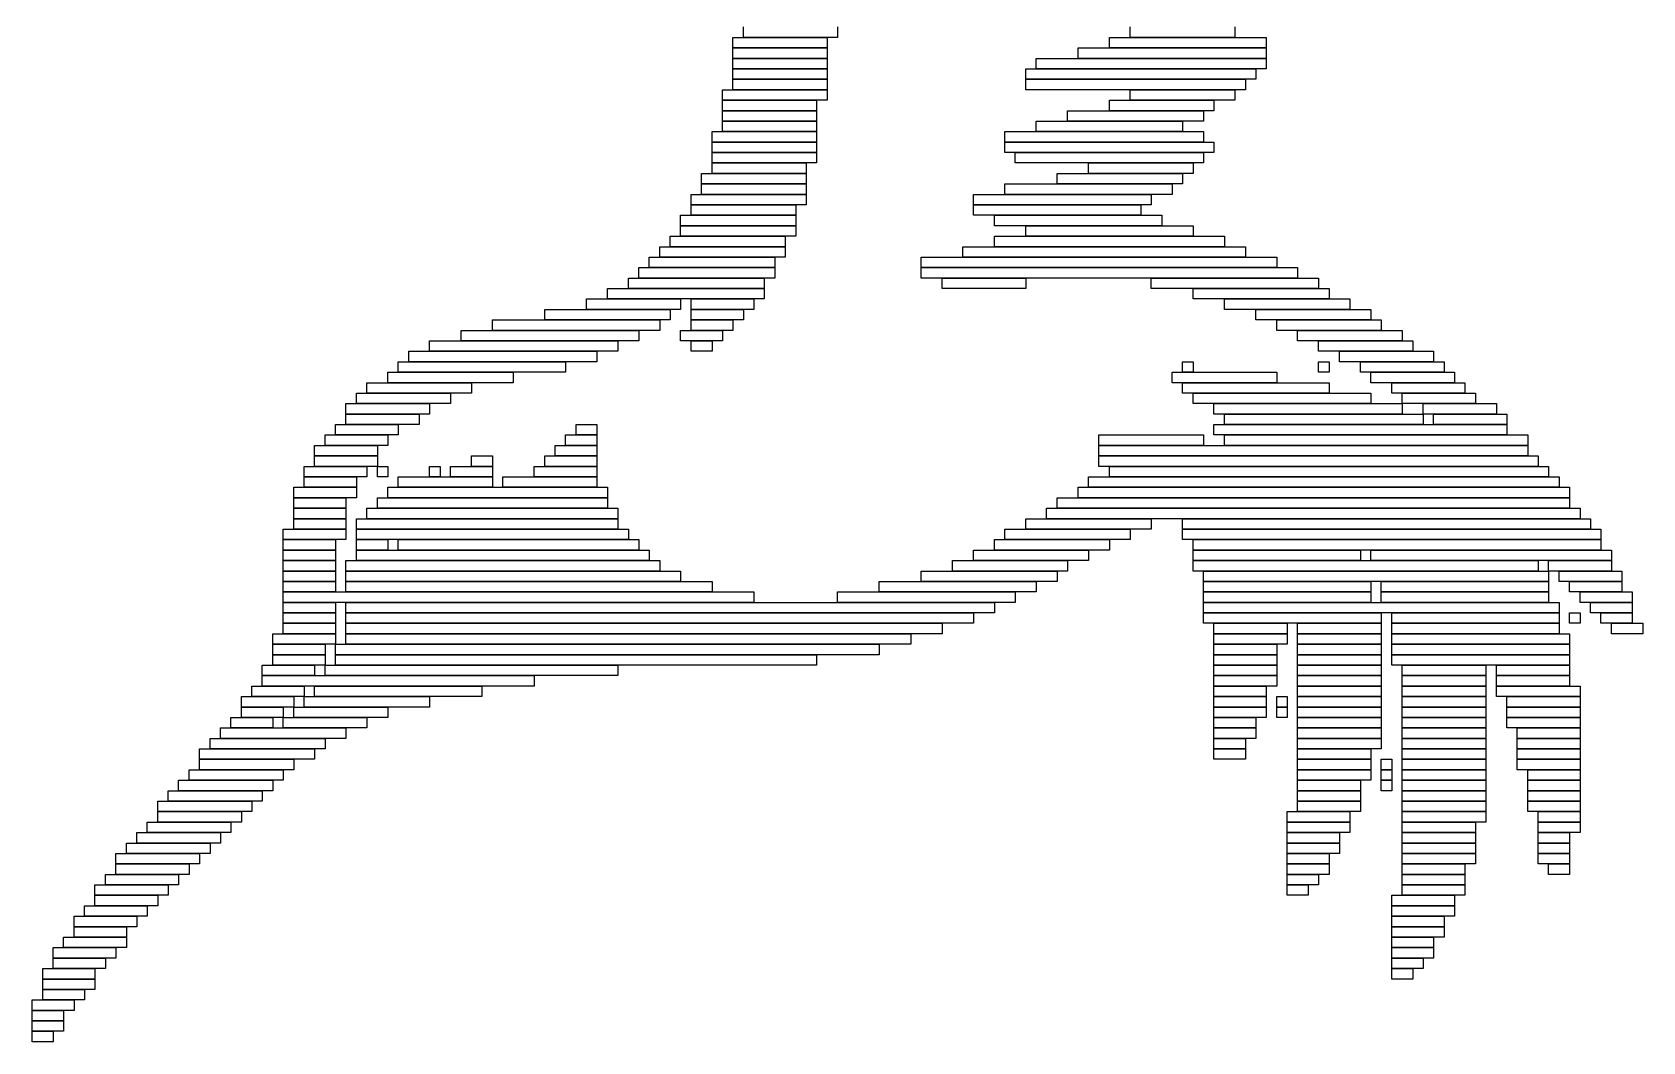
# Model space of a CAD drawing. Extents: x 435 to 589, y 415 to 609.
# Drawn here: x 435 to 589, y 415 to 511.5 of the extents above; entities that cross this region are included whole.
import ezdxf

# ---------------------------------------------------------------- set-up
doc = ezdxf.new("R2010")
doc.units = 0

msp = doc.modelspace()

# ---------------------------------------------------------------- linework, layer by layer
for p, q in [((503, 511), (503, 512)), ((512, 512), (512, 511)), ((540, 511), (540, 512)), ((550, 512), (550, 511)), ((502, 511), (511, 511)), ((502, 510), (502, 511)), ((511, 510), (502, 510)), ((502, 510), (511, 510)), ((502, 509), (502, 510)), ((512, 511), (503, 511)), ((511, 511), (511, 510)), ((511, 510), (511, 509)), ((535, 510), (553, 510)), ((535, 509), (535, 510)), ((538, 511), (553, 511)), ((538, 510), (538, 511)), ((553, 510), (538, 510)), ((550, 511), (540, 511)), ((553, 511), (553, 510)), ((553, 510), (553, 509)), ((511, 509), (502, 509)), ((502, 509), (511, 509)), ((502, 508), (502, 509)), ((511, 509), (511, 508)), ((531, 509), (553, 509)), ((531, 508), (531, 509)), ((553, 509), (535, 509)), ((553, 509), (553, 508)), ((511, 508), (502, 508)), ((502, 508), (511, 508)), ((502, 507), (502, 508)), ((511, 507), (502, 507)), ((502, 507), (511, 507)), ((502, 506), (502, 507)), ((511, 508), (511, 507)), ((511, 507), (511, 506)), ((530, 508), (552, 508)), ((530, 507), (530, 508)), ((552, 507), (530, 507)), ((530, 507), (551, 507)), ((530, 506), (530, 507)), ((553, 508), (531, 508)), ((551, 507), (551, 506)), ((552, 508), (552, 507)), ((501, 506), (511, 506)), ((501, 505), (501, 506)), ((511, 506), (502, 506)), ((511, 506), (511, 505)), ((551, 506), (530, 506)), ((540, 506), (550, 506)), ((540, 505), (540, 506)), ((550, 506), (550, 505)), ((511, 505), (501, 505)), ((501, 505), (510, 505)), ((501, 504), (501, 505)), ((510, 504), (501, 504)), ((501, 504), (510, 504)), ((501, 503), (501, 504)), ((510, 505), (510, 504)), ((510, 504), (510, 503)), ((534, 504), (547, 504)), ((534, 503), (534, 504)), ((538, 505), (548, 505)), ((538, 504), (538, 505)), ((548, 504), (538, 504)), ((550, 505), (540, 505)), ((547, 504), (547, 503)), ((548, 505), (548, 504)), ((510, 503), (501, 503)), ((501, 503), (510, 503)), ((501, 502), (501, 503)), ((510, 503), (510, 502)), ((531, 503), (545, 503)), ((531, 502), (531, 503)), ((547, 503), (534, 503)), ((545, 503), (545, 502)), ((500, 502), (510, 502)), ((500, 501), (500, 502)), ((510, 501), (500, 501)), ((500, 501), (510, 501)), ((500, 500), (500, 501)), ((510, 502), (501, 502)), ((510, 502), (510, 501)), ((510, 501), (510, 500)), ((528, 502), (547, 502)), ((528, 501), (528, 502)), ((547, 501), (528, 501)), ((528, 501), (548, 501)), ((528, 500), (528, 501)), ((545, 502), (531, 502)), ((547, 502), (547, 501)), ((548, 501), (548, 500)), ((510, 500), (500, 500)), ((500, 500), (510, 500)), ((500, 499), (500, 500)), ((510, 499), (500, 499)), ((500, 499), (509, 499)), ((500, 498), (500, 499)), ((509, 499), (509, 498)), ((510, 500), (510, 499)), ((548, 500), (528, 500)), ((529, 500), (547, 500)), ((529, 499), (529, 500)), ((547, 499), (529, 499)), ((536, 499), (546, 499)), ((536, 498), (536, 499)), ((546, 499), (546, 498)), ((547, 500), (547, 499)), ((499, 498), (509, 498)), ((499, 497), (499, 498)), ((509, 498), (500, 498)), ((509, 498), (509, 497)), ((533, 498), (545, 498)), ((533, 497), (533, 498)), ((546, 498), (536, 498)), ((545, 498), (545, 497)), ((498, 496), (509, 496)), ((498, 495), (498, 496)), ((509, 497), (499, 497)), ((499, 497), (509, 497)), ((499, 496), (499, 497)), ((509, 496), (499, 496)), ((509, 497), (509, 496)), ((509, 496), (509, 495)), ((525, 496), (542, 496)), ((525, 495), (525, 496)), ((528, 497), (544, 497)), ((528, 496), (528, 497)), ((544, 496), (528, 496)), ((545, 497), (533, 497)), ((542, 496), (542, 495)), ((544, 497), (544, 496)), ((509, 495), (498, 495)), ((498, 495), (508, 495)), ((498, 494), (498, 495)), ((508, 495), (508, 494)), ((542, 495), (525, 495)), ((525, 495), (541, 495)), ((525, 494), (525, 495)), ((541, 495), (541, 494)), ((497, 494), (508, 494)), ((497, 493), (497, 494)), ((508, 493), (497, 493)), ((497, 493), (508, 493)), ((497, 492), (497, 493)), ((508, 494), (498, 494)), ((508, 494), (508, 493)), ((508, 493), (508, 492)), ((541, 494), (525, 494)), ((527, 494), (543, 494)), ((527, 493), (527, 494)), ((543, 493), (527, 493)), ((530, 493), (546, 493)), ((530, 492), (530, 493)), ((543, 494), (543, 493)), ((546, 493), (546, 492)), ((496, 492), (507, 492)), ((496, 491), (496, 492)), ((508, 492), (497, 492)), ((507, 492), (507, 491)), ((527, 492), (549, 492)), ((527, 491), (527, 492)), ((546, 492), (530, 492)), ((549, 492), (549, 491)), ((494, 490), (506, 490)), ((494, 489), (494, 490)), ((495, 491), (507, 491)), ((495, 490), (495, 491)), ((507, 490), (495, 490)), ((507, 491), (496, 491)), ((506, 490), (506, 489)), ((507, 491), (507, 490)), ((520, 490), (554, 490)), ((520, 489), (520, 490)), ((524, 491), (551, 491)), ((524, 490), (524, 491)), ((551, 490), (524, 490)), ((549, 491), (527, 491)), ((551, 491), (551, 490)), ((554, 490), (554, 489)), ((493, 489), (506, 489)), ((493, 488), (493, 489)), ((506, 489), (494, 489)), ((506, 489), (506, 488)), ((554, 489), (520, 489)), ((520, 489), (556, 489)), ((520, 488), (520, 489)), ((556, 489), (556, 488)), ((490, 487), (505, 487)), ((490, 486), (490, 487)), ((492, 488), (505, 488)), ((492, 487), (492, 488)), ((505, 487), (492, 487)), ((506, 488), (493, 488)), ((505, 488), (505, 487)), ((505, 487), (505, 486)), ((556, 488), (520, 488)), ((522, 488), (530, 488)), ((522, 487), (522, 488)), ((530, 487), (522, 487)), ((530, 488), (530, 487)), ((542, 488), (558, 488)), ((542, 487), (542, 488)), ((558, 487), (542, 487)), ((546, 487), (559, 487)), ((546, 486), (546, 487)), ((558, 488), (558, 487)), ((559, 487), (559, 486)), ((488, 486), (497, 486)), ((488, 485), (488, 486)), ((505, 486), (490, 486)), ((497, 486), (497, 485)), ((498, 486), (504, 486)), ((498, 485), (498, 486)), ((504, 486), (504, 485)), ((559, 486), (546, 486)), ((549, 486), (561, 486)), ((549, 485), (549, 486)), ((561, 486), (561, 485)), ((479, 484), (495, 484)), ((479, 483), (479, 484)), ((484, 485), (496, 485)), ((484, 484), (484, 485)), ((496, 484), (484, 484)), ((497, 485), (488, 485)), ((495, 484), (495, 483)), ((496, 485), (496, 484)), ((504, 485), (498, 485)), ((498, 485), (503, 485)), ((498, 484), (498, 485)), ((503, 484), (498, 484)), ((498, 484), (502, 484)), ((498, 483), (498, 484)), ((502, 484), (502, 483)), ((503, 485), (503, 484)), ((561, 485), (549, 485)), ((552, 485), (563, 485)), ((552, 484), (552, 485)), ((563, 484), (552, 484)), ((554, 484), (564, 484)), ((554, 483), (554, 484)), ((563, 485), (563, 484)), ((564, 484), (564, 483)), ((476, 483), (493, 483)), ((476, 482), (476, 483)), ((495, 483), (479, 483)), ((493, 483), (493, 482)), ((497, 483), (501, 483)), ((497, 482), (497, 483)), ((502, 483), (498, 483)), ((501, 483), (501, 482)), ((564, 483), (554, 483)), ((556, 483), (566, 483)), ((556, 482), (556, 483)), ((566, 483), (566, 482)), ((471, 481), (489, 481)), ((471, 480), (471, 481)), ((473, 482), (491, 482)), ((473, 481), (473, 482)), ((491, 481), (473, 481)), ((493, 482), (476, 482)), ((489, 481), (489, 480)), ((491, 482), (491, 481)), ((501, 482), (497, 482)), ((498, 482), (500, 482)), ((498, 481), (498, 482)), ((500, 481), (498, 481)), ((500, 482), (500, 481)), ((566, 482), (556, 482)), ((558, 482), (567, 482)), ((558, 481), (558, 482)), ((567, 481), (558, 481)), ((560, 481), (569, 481)), ((560, 480), (560, 481)), ((567, 482), (567, 481)), ((569, 481), (569, 480)), ((469, 479), (481, 479)), ((469, 478), (469, 479)), ((470, 480), (486, 480)), ((470, 479), (470, 480)), ((486, 479), (470, 479)), ((489, 480), (471, 480)), ((481, 479), (481, 478)), ((486, 480), (486, 479)), ((544, 479), (554, 479)), ((544, 478), (544, 479)), ((545, 480), (546, 480)), ((545, 479), (545, 480)), ((546, 479), (545, 479)), ((546, 480), (546, 479)), ((554, 479), (554, 478)), ((558, 480), (559, 480)), ((558, 479), (558, 480)), ((559, 479), (558, 479)), ((559, 480), (559, 479)), ((569, 480), (560, 480)), ((562, 480), (570, 480)), ((562, 479), (562, 480)), ((570, 479), (562, 479)), ((563, 479), (571, 479)), ((563, 478), (563, 479)), ((570, 480), (570, 479)), ((571, 479), (571, 478)), ((467, 478), (477, 478)), ((467, 477), (467, 478)), ((481, 478), (469, 478)), ((477, 478), (477, 477)), ((554, 478), (544, 478)), ((545, 478), (559, 478)), ((545, 477), (545, 478)), ((559, 478), (559, 477)), ((571, 478), (563, 478)), ((565, 478), (572, 478)), ((565, 477), (565, 478)), ((572, 478), (572, 477)), ((465, 476), (473, 476)), ((465, 475), (465, 476)), ((466, 477), (475, 477)), ((466, 476), (466, 477)), ((475, 476), (466, 476)), ((477, 477), (467, 477)), ((473, 476), (473, 475)), ((475, 477), (475, 476)), ((559, 477), (545, 477)), ((546, 477), (563, 477)), ((546, 476), (546, 477)), ((563, 476), (546, 476)), ((548, 476), (566, 476)), ((548, 475), (548, 476)), ((563, 477), (563, 476)), ((572, 477), (565, 477)), ((566, 477), (573, 477)), ((566, 476), (566, 477)), ((573, 476), (566, 476)), ((566, 476), (566, 475)), ((568, 476), (575, 476)), ((568, 475), (568, 476)), ((573, 477), (573, 476)), ((575, 476), (575, 475)), ((473, 475), (465, 475)), ((465, 475), (472, 475)), ((465, 474), (465, 475)), ((472, 475), (472, 474)), ((566, 475), (548, 475)), ((549, 475), (568, 475)), ((549, 474), (549, 475)), ((575, 475), (568, 475)), ((568, 475), (568, 474)), ((569, 475), (576, 475)), ((569, 474), (569, 475)), ((576, 475), (576, 474)), ((463, 473), (469, 473)), ((463, 472), (463, 473)), ((464, 474), (470, 474)), ((464, 473), (464, 474)), ((470, 473), (464, 473)), ((472, 474), (465, 474)), ((469, 473), (469, 472)), ((470, 474), (470, 473)), ((486, 473), (489, 473)), ((486, 472), (486, 473)), ((487, 474), (489, 474)), ((487, 473), (487, 474)), ((489, 473), (487, 473)), ((489, 474), (489, 473)), ((489, 473), (489, 472)), ((537, 473), (547, 473)), ((537, 472), (537, 473)), ((547, 473), (547, 472)), ((548, 474), (576, 474)), ((548, 473), (548, 474)), ((576, 473), (548, 473)), ((568, 474), (549, 474)), ((549, 473), (578, 473)), ((549, 472), (549, 473)), ((576, 474), (569, 474)), ((576, 474), (576, 473)), ((578, 473), (578, 472)), ((462, 472), (468, 472)), ((462, 471), (462, 472)), ((469, 472), (463, 472)), ((468, 472), (468, 471)), ((485, 472), (489, 472)), ((485, 471), (485, 472)), ((489, 472), (486, 472)), ((489, 472), (489, 471)), ((547, 472), (537, 472)), ((537, 472), (578, 472)), ((537, 471), (537, 472)), ((578, 472), (549, 472)), ((578, 472), (578, 471)), ((461, 470), (467, 470)), ((461, 469), (461, 470)), ((468, 471), (462, 471)), ((462, 471), (468, 471)), ((462, 470), (462, 471)), ((468, 470), (462, 470)), ((467, 470), (467, 469)), ((468, 471), (468, 470)), ((468, 470), (469, 470)), ((468, 469), (468, 470)), ((469, 470), (469, 469)), ((473, 470), (474, 470)), ((473, 469), (473, 470)), ((474, 470), (474, 469)), ((475, 470), (479, 470)), ((475, 469), (475, 470)), ((477, 471), (479, 471)), ((477, 470), (477, 471)), ((479, 470), (477, 470)), ((479, 471), (479, 470)), ((479, 470), (479, 469)), ((483, 470), (489, 470)), ((483, 469), (483, 470)), ((484, 471), (489, 471)), ((484, 470), (484, 471)), ((489, 470), (484, 470)), ((489, 471), (485, 471)), ((489, 471), (489, 470)), ((489, 470), (489, 469)), ((578, 471), (537, 471)), ((537, 471), (579, 471)), ((537, 470), (537, 471)), ((579, 470), (537, 470)), ((538, 470), (580, 470)), ((538, 469), (538, 470)), ((579, 471), (579, 470)), ((580, 470), (580, 469)), ((467, 469), (461, 469)), ((461, 469), (466, 469)), ((461, 468), (461, 469)), ((466, 469), (466, 468)), ((469, 469), (468, 469)), ((470, 469), (479, 469)), ((470, 468), (470, 469)), ((474, 469), (473, 469)), ((479, 469), (475, 469)), ((479, 469), (479, 468)), ((480, 469), (489, 469)), ((480, 468), (480, 469)), ((489, 469), (483, 469)), ((489, 469), (489, 468)), ((536, 469), (581, 469)), ((536, 468), (536, 469)), ((580, 469), (538, 469)), ((581, 469), (581, 468)), ((460, 468), (466, 468)), ((460, 467), (460, 468)), ((466, 467), (460, 467)), ((460, 467), (465, 467)), ((460, 466), (460, 467)), ((466, 468), (461, 468)), ((465, 467), (465, 466)), ((466, 468), (466, 467)), ((468, 467), (490, 467)), ((468, 466), (468, 467)), ((469, 468), (490, 468)), ((469, 467), (469, 468)), ((490, 467), (469, 467)), ((479, 468), (470, 468)), ((489, 468), (480, 468)), ((490, 468), (490, 467)), ((490, 467), (490, 466)), ((533, 467), (582, 467)), ((533, 466), (533, 467)), ((535, 468), (582, 468)), ((535, 467), (535, 468)), ((582, 467), (535, 467)), ((581, 468), (536, 468)), ((582, 468), (582, 467)), ((582, 467), (582, 466)), ((465, 466), (460, 466)), ((460, 466), (465, 466)), ((460, 465), (460, 466)), ((465, 466), (465, 465)), ((467, 466), (491, 466)), ((467, 465), (467, 466)), ((490, 466), (468, 466)), ((491, 466), (491, 465)), ((532, 466), (583, 466)), ((532, 465), (532, 466)), ((582, 466), (533, 466)), ((583, 466), (583, 465)), ((459, 464), (465, 464)), ((459, 463), (459, 464)), ((465, 465), (460, 465)), ((460, 465), (465, 465)), ((460, 464), (460, 465)), ((465, 464), (460, 464)), ((465, 465), (465, 464)), ((465, 464), (465, 463)), ((466, 465), (491, 465)), ((466, 464), (466, 465)), ((491, 464), (466, 464)), ((466, 464), (492, 464)), ((466, 463), (466, 464)), ((491, 465), (467, 465)), ((491, 465), (491, 464)), ((492, 464), (492, 463)), ((528, 464), (540, 464)), ((528, 463), (528, 464)), ((530, 465), (542, 465)), ((530, 464), (530, 465)), ((542, 464), (530, 464)), ((583, 465), (532, 465)), ((540, 464), (540, 463)), ((542, 465), (542, 464)), ((545, 465), (584, 465)), ((545, 464), (545, 465)), ((584, 464), (545, 464)), ((545, 464), (585, 464)), ((545, 463), (545, 464)), ((584, 465), (584, 464)), ((585, 464), (585, 463)), ((465, 463), (459, 463)), ((459, 463), (464, 463)), ((459, 462), (459, 463)), ((464, 462), (459, 462)), ((459, 462), (464, 462)), ((459, 461), (459, 462)), ((464, 463), (464, 462)), ((464, 462), (464, 461)), ((492, 463), (466, 463)), ((466, 463), (469, 463)), ((466, 462), (466, 463)), ((469, 462), (466, 462)), ((466, 462), (494, 462)), ((466, 461), (466, 462)), ((469, 463), (469, 462)), ((470, 463), (493, 463)), ((470, 462), (470, 463)), ((493, 462), (470, 462)), ((493, 463), (493, 462)), ((494, 462), (494, 461)), ((525, 462), (536, 462)), ((525, 461), (525, 462)), ((527, 463), (538, 463)), ((527, 462), (527, 463)), ((538, 462), (527, 462)), ((540, 463), (528, 463)), ((536, 462), (536, 461)), ((538, 463), (538, 462)), ((585, 463), (545, 463)), ((546, 463), (585, 463)), ((546, 462), (546, 463)), ((585, 462), (546, 462)), ((546, 462), (562, 462)), ((546, 461), (546, 462)), ((562, 462), (562, 461)), ((563, 462), (586, 462)), ((563, 461), (563, 462)), ((585, 463), (585, 462)), ((586, 462), (586, 461)), ((464, 461), (459, 461)), ((459, 461), (464, 461)), ((459, 460), (459, 461)), ((464, 461), (464, 460)), ((465, 461), (495, 461)), ((465, 460), (465, 461)), ((494, 461), (466, 461)), ((495, 461), (495, 460)), ((523, 461), (534, 461)), ((523, 460), (523, 461)), ((536, 461), (525, 461)), ((534, 461), (534, 460)), ((562, 461), (546, 461)), ((546, 461), (579, 461)), ((546, 460), (546, 461)), ((586, 461), (563, 461)), ((579, 461), (579, 460)), ((580, 461), (586, 461)), ((580, 460), (580, 461)), ((586, 461), (586, 460)), ((464, 460), (459, 460)), ((459, 460), (464, 460)), ((459, 459), (459, 460)), ((464, 459), (459, 459)), ((459, 459), (464, 459)), ((459, 458), (459, 459)), ((464, 460), (464, 459)), ((464, 459), (464, 458)), ((495, 460), (465, 460)), ((465, 460), (497, 460)), ((465, 459), (465, 460)), ((497, 459), (465, 459)), ((465, 459), (500, 459)), ((465, 458), (465, 459)), ((497, 460), (497, 459)), ((500, 459), (500, 458)), ((516, 459), (531, 459)), ((516, 458), (516, 459)), ((520, 460), (533, 460)), ((520, 459), (520, 460)), ((533, 459), (520, 459)), ((534, 460), (523, 460)), ((531, 459), (531, 458)), ((533, 460), (533, 459)), ((579, 460), (546, 460)), ((547, 460), (580, 460)), ((547, 459), (547, 460)), ((580, 459), (547, 459)), ((547, 459), (563, 459)), ((547, 458), (547, 459)), ((563, 459), (563, 458)), ((564, 459), (580, 459)), ((564, 458), (564, 459)), ((586, 460), (580, 460)), ((580, 460), (580, 459)), ((580, 459), (580, 458)), ((581, 460), (587, 460)), ((581, 459), (581, 460)), ((587, 459), (581, 459)), ((582, 459), (587, 459)), ((582, 458), (582, 459)), ((587, 460), (587, 459)), ((587, 459), (587, 458)), ((464, 458), (459, 458)), ((459, 458), (504, 458)), ((459, 457), (459, 458)), ((500, 458), (465, 458)), ((504, 458), (504, 457)), ((512, 458), (529, 458)), ((512, 457), (512, 458)), ((531, 458), (516, 458)), ((529, 458), (529, 457)), ((563, 458), (547, 458)), ((547, 458), (563, 458)), ((547, 457), (547, 458)), ((563, 458), (563, 457)), ((580, 458), (564, 458)), ((564, 458), (580, 458)), ((564, 457), (564, 458)), ((580, 458), (580, 457)), ((587, 458), (582, 458)), ((583, 458), (588, 458)), ((583, 457), (583, 458)), ((588, 458), (588, 457)), ((504, 457), (459, 457)), ((459, 457), (464, 457)), ((459, 456), (459, 457)), ((464, 456), (459, 456)), ((459, 456), (464, 456)), ((459, 455), (459, 456)), ((464, 457), (464, 456)), ((464, 456), (464, 455)), ((465, 457), (527, 457)), ((465, 456), (465, 457)), ((527, 456), (465, 456)), ((465, 456), (525, 456)), ((465, 455), (465, 456)), ((529, 457), (512, 457)), ((525, 456), (525, 455)), ((527, 457), (527, 456)), ((563, 457), (547, 457)), ((547, 457), (581, 457)), ((547, 456), (547, 457)), ((581, 456), (547, 456)), ((547, 456), (564, 456)), ((547, 455), (547, 456)), ((580, 457), (564, 457)), ((564, 456), (564, 455)), ((565, 456), (581, 456)), ((565, 455), (565, 456)), ((581, 457), (581, 456)), ((581, 456), (581, 455)), ((582, 456), (583, 456)), ((582, 455), (582, 456)), ((588, 457), (583, 457)), ((583, 456), (583, 455)), ((584, 457), (588, 457)), ((584, 456), (584, 457)), ((588, 456), (584, 456)), ((585, 456), (588, 456)), ((585, 455), (585, 456)), ((588, 457), (588, 456)), ((588, 456), (588, 455)), ((464, 455), (459, 455)), ((459, 455), (464, 455)), ((459, 454), (459, 455)), ((464, 455), (464, 454)), ((525, 455), (465, 455)), ((465, 455), (522, 455)), ((465, 454), (465, 455)), ((522, 455), (522, 454)), ((564, 455), (547, 455)), ((548, 455), (555, 455)), ((548, 454), (548, 455)), ((555, 455), (555, 454)), ((556, 455), (564, 455)), ((556, 454), (556, 455)), ((564, 455), (564, 454)), ((581, 455), (565, 455)), ((565, 455), (581, 455)), ((565, 454), (565, 455)), ((581, 455), (581, 454)), ((583, 455), (582, 455)), ((588, 455), (585, 455)), ((586, 455), (589, 455)), ((586, 454), (586, 455)), ((589, 455), (589, 454)), ((458, 454), (464, 454)), ((458, 453), (458, 454)), ((464, 453), (458, 453)), ((458, 453), (463, 453)), ((458, 452), (458, 453)), ((464, 454), (459, 454)), ((463, 453), (463, 452)), ((464, 454), (464, 453)), ((464, 453), (516, 453)), ((464, 452), (464, 453)), ((522, 454), (465, 454)), ((465, 454), (519, 454)), ((465, 453), (465, 454)), ((519, 453), (465, 453)), ((516, 453), (516, 452)), ((519, 454), (519, 453)), ((555, 454), (548, 454)), ((548, 454), (555, 454)), ((548, 453), (548, 454)), ((555, 453), (548, 453)), ((548, 453), (554, 453)), ((548, 452), (548, 453)), ((554, 453), (554, 452)), ((555, 454), (555, 453)), ((564, 454), (556, 454)), ((556, 454), (564, 454)), ((556, 453), (556, 454)), ((564, 453), (556, 453)), ((556, 453), (564, 453)), ((556, 452), (556, 453)), ((564, 454), (564, 453)), ((564, 453), (564, 452)), ((581, 454), (565, 454)), ((565, 454), (582, 454)), ((565, 453), (565, 454)), ((582, 453), (565, 453)), ((565, 453), (582, 453)), ((565, 452), (565, 453)), ((582, 454), (582, 453)), ((582, 453), (582, 452)), ((589, 454), (586, 454)), ((463, 452), (458, 452)), ((458, 452), (463, 452)), ((458, 451), (458, 452)), ((463, 452), (463, 451)), ((516, 452), (464, 452)), ((464, 452), (510, 452)), ((464, 451), (464, 452)), ((510, 452), (510, 451)), ((554, 452), (548, 452)), ((548, 452), (554, 452)), ((548, 451), (548, 452)), ((554, 452), (554, 451)), ((564, 452), (556, 452)), ((556, 452), (564, 452)), ((556, 451), (556, 452)), ((564, 452), (564, 451)), ((582, 452), (565, 452)), ((565, 452), (582, 452)), ((565, 451), (565, 452)), ((582, 452), (582, 451)), ((457, 451), (462, 451)), ((457, 450), (457, 451)), ((462, 450), (457, 450)), ((457, 450), (483, 450)), ((457, 449), (457, 450)), ((463, 451), (458, 451)), ((462, 451), (462, 450)), ((463, 451), (491, 451)), ((463, 450), (463, 451)), ((491, 450), (463, 450)), ((510, 451), (464, 451)), ((483, 450), (483, 449)), ((491, 451), (491, 450)), ((554, 451), (548, 451)), ((548, 451), (554, 451)), ((548, 450), (548, 451)), ((554, 450), (548, 450)), ((548, 450), (554, 450)), ((548, 449), (548, 450)), ((554, 451), (554, 450)), ((554, 450), (554, 449)), ((564, 451), (556, 451)), ((556, 451), (564, 451)), ((556, 450), (556, 451)), ((564, 450), (556, 450)), ((556, 450), (564, 450)), ((556, 449), (556, 450)), ((564, 451), (564, 450)), ((564, 450), (564, 449)), ((582, 451), (565, 451)), ((566, 451), (574, 451)), ((566, 450), (566, 451)), ((574, 450), (566, 450)), ((566, 450), (574, 450)), ((566, 449), (566, 450)), ((574, 451), (574, 450)), ((574, 450), (574, 449)), ((575, 451), (582, 451)), ((575, 450), (575, 451)), ((582, 450), (575, 450)), ((575, 450), (582, 450)), ((575, 449), (575, 450)), ((582, 451), (582, 450)), ((582, 450), (582, 449)), ((456, 449), (461, 449)), ((456, 448), (456, 449)), ((483, 449), (457, 449)), ((461, 449), (461, 448)), ((462, 449), (478, 449)), ((462, 448), (462, 449)), ((478, 449), (478, 448)), ((554, 449), (548, 449)), ((548, 449), (553, 449)), ((548, 448), (548, 449)), ((553, 449), (553, 448)), ((564, 449), (556, 449)), ((556, 449), (564, 449)), ((556, 448), (556, 449)), ((564, 449), (564, 448)), ((574, 449), (566, 449)), ((566, 449), (574, 449)), ((566, 448), (566, 449)), ((574, 449), (574, 448)), ((582, 449), (575, 449)), ((575, 449), (583, 449)), ((575, 448), (575, 449)), ((583, 449), (583, 448)), ((455, 448), (460, 448)), ((455, 447), (455, 448)), ((460, 447), (455, 447)), ((455, 447), (459, 447)), ((455, 446), (455, 447)), ((461, 448), (456, 448)), ((459, 447), (459, 446)), ((460, 448), (460, 447)), ((460, 447), (469, 447)), ((460, 446), (460, 447)), ((461, 448), (473, 448)), ((461, 447), (461, 448)), ((473, 447), (461, 447)), ((478, 448), (462, 448)), ((469, 447), (469, 446)), ((473, 448), (473, 447)), ((553, 448), (548, 448)), ((548, 448), (553, 448)), ((548, 447), (548, 448)), ((553, 447), (548, 447)), ((548, 447), (553, 447)), ((548, 446), (548, 447)), ((553, 448), (553, 447)), ((553, 447), (553, 446)), ((554, 448), (555, 448)), ((554, 447), (554, 448)), ((555, 447), (554, 447)), ((554, 447), (555, 447)), ((554, 446), (554, 447)), ((555, 448), (555, 447)), ((555, 447), (555, 446)), ((564, 448), (556, 448)), ((556, 448), (564, 448)), ((556, 447), (556, 448)), ((564, 447), (556, 447)), ((556, 447), (564, 447)), ((556, 446), (556, 447)), ((564, 448), (564, 447)), ((564, 447), (564, 446)), ((574, 448), (566, 448)), ((566, 448), (574, 448)), ((566, 447), (566, 448)), ((574, 447), (566, 447)), ((566, 447), (574, 447)), ((566, 446), (566, 447)), ((574, 448), (574, 447)), ((574, 447), (574, 446)), ((583, 448), (575, 448)), ((576, 448), (583, 448)), ((576, 447), (576, 448)), ((583, 447), (576, 447)), ((576, 447), (583, 447)), ((576, 446), (576, 447)), ((583, 448), (583, 447)), ((583, 447), (583, 446)), ((454, 446), (458, 446)), ((454, 445), (454, 446)), ((459, 446), (455, 446)), ((458, 446), (458, 445)), ((459, 446), (467, 446)), ((459, 445), (459, 446)), ((469, 446), (460, 446)), ((467, 446), (467, 445)), ((553, 446), (548, 446)), ((548, 446), (552, 446)), ((548, 445), (548, 446)), ((552, 446), (552, 445)), ((555, 446), (554, 446)), ((564, 446), (556, 446)), ((556, 446), (564, 446)), ((556, 445), (556, 446)), ((564, 446), (564, 445)), ((574, 446), (566, 446)), ((566, 446), (574, 446)), ((566, 445), (566, 446)), ((574, 446), (574, 445)), ((583, 446), (576, 446)), ((576, 446), (583, 446)), ((576, 445), (576, 446)), ((583, 446), (583, 445)), ((452, 444), (463, 444)), ((452, 443), (452, 444)), ((453, 445), (465, 445)), ((453, 444), (453, 445)), ((465, 444), (453, 444)), ((458, 445), (454, 445)), ((467, 445), (459, 445)), ((463, 444), (463, 443)), ((465, 445), (465, 444)), ((552, 445), (548, 445)), ((548, 445), (552, 445)), ((548, 444), (548, 445)), ((552, 444), (548, 444)), ((548, 444), (551, 444)), ((548, 443), (548, 444)), ((551, 444), (551, 443)), ((552, 445), (552, 444)), ((564, 445), (556, 445)), ((556, 445), (564, 445)), ((556, 444), (556, 445)), ((564, 444), (556, 444)), ((556, 444), (564, 444)), ((556, 443), (556, 444)), ((564, 445), (564, 444)), ((564, 444), (564, 443)), ((574, 445), (566, 445)), ((566, 445), (574, 445)), ((566, 444), (566, 445)), ((574, 444), (566, 444)), ((566, 444), (574, 444)), ((566, 443), (566, 444)), ((574, 445), (574, 444)), ((574, 444), (574, 443)), ((583, 445), (576, 445)), ((577, 445), (583, 445)), ((577, 444), (577, 445)), ((583, 444), (577, 444)), ((577, 444), (583, 444)), ((577, 443), (577, 444)), ((583, 445), (583, 444)), ((583, 444), (583, 443)), ((451, 443), (462, 443)), ((451, 442), (451, 443)), ((462, 442), (451, 442)), ((451, 442), (460, 442)), ((451, 441), (451, 442)), ((463, 443), (452, 443)), ((460, 442), (460, 441)), ((462, 443), (462, 442)), ((551, 443), (548, 443)), ((548, 443), (551, 443)), ((548, 442), (548, 443)), ((551, 442), (548, 442)), ((551, 443), (551, 442)), ((564, 443), (556, 443)), ((556, 443), (563, 443)), ((556, 442), (556, 443)), ((563, 442), (556, 442)), ((556, 442), (563, 442)), ((556, 441), (556, 442)), ((563, 443), (563, 442)), ((563, 442), (563, 441)), ((564, 442), (565, 442)), ((564, 441), (564, 442)), ((565, 442), (565, 441)), ((574, 443), (566, 443)), ((566, 443), (574, 443)), ((566, 442), (566, 443)), ((574, 442), (566, 442)), ((566, 442), (574, 442)), ((566, 441), (566, 442)), ((574, 443), (574, 442)), ((574, 442), (574, 441)), ((583, 443), (577, 443)), ((577, 443), (583, 443)), ((577, 442), (577, 443)), ((583, 442), (577, 442)), ((577, 442), (583, 442)), ((577, 441), (577, 442)), ((583, 443), (583, 442)), ((583, 442), (583, 441)), ((450, 441), (459, 441)), ((450, 440), (450, 441)), ((460, 441), (451, 441)), ((459, 441), (459, 440)), ((563, 441), (556, 441)), ((556, 441), (563, 441)), ((556, 440), (556, 441)), ((563, 441), (563, 440)), ((565, 441), (564, 441)), ((564, 441), (565, 441)), ((564, 440), (564, 441)), ((565, 441), (565, 440)), ((574, 441), (566, 441)), ((566, 441), (574, 441)), ((566, 440), (566, 441)), ((574, 441), (574, 440)), ((583, 441), (577, 441)), ((578, 441), (583, 441)), ((578, 440), (578, 441)), ((583, 441), (583, 440)), ((448, 439), (457, 439)), ((448, 438), (448, 439)), ((449, 440), (458, 440)), ((449, 439), (449, 440)), ((458, 439), (449, 439)), ((459, 440), (450, 440)), ((457, 439), (457, 438)), ((458, 440), (458, 439)), ((563, 440), (556, 440)), ((556, 440), (562, 440)), ((556, 439), (556, 440)), ((562, 439), (556, 439)), ((556, 439), (562, 439)), ((556, 438), (556, 439)), ((562, 440), (562, 439)), ((562, 439), (562, 438)), ((565, 440), (564, 440)), ((564, 440), (565, 440)), ((564, 439), (564, 440)), ((565, 439), (564, 439)), ((565, 440), (565, 439)), ((574, 440), (566, 440)), ((566, 440), (574, 440)), ((566, 439), (566, 440)), ((574, 439), (566, 439)), ((566, 439), (574, 439)), ((566, 438), (566, 439)), ((574, 440), (574, 439)), ((574, 439), (574, 438)), ((583, 440), (578, 440)), ((578, 440), (583, 440)), ((578, 439), (578, 440)), ((583, 439), (578, 439)), ((578, 439), (583, 439)), ((578, 438), (578, 439)), ((583, 440), (583, 439)), ((583, 439), (583, 438)), ((447, 438), (456, 438)), ((447, 437), (447, 438)), ((457, 438), (448, 438)), ((456, 438), (456, 437)), ((562, 438), (556, 438)), ((556, 438), (562, 438)), ((556, 437), (556, 438)), ((562, 438), (562, 437)), ((574, 438), (566, 438)), ((566, 438), (574, 438)), ((566, 437), (566, 438)), ((574, 438), (574, 437)), ((583, 438), (578, 438)), ((578, 438), (583, 438)), ((578, 437), (578, 438)), ((583, 438), (583, 437)), ((446, 436), (454, 436)), ((446, 435), (446, 436)), ((456, 437), (447, 437)), ((447, 437), (455, 437)), ((447, 436), (447, 437)), ((455, 436), (447, 436)), ((454, 436), (454, 435)), ((455, 437), (455, 436)), ((555, 437), (561, 437)), ((555, 436), (555, 437)), ((561, 436), (555, 436)), ((555, 436), (561, 436)), ((555, 435), (555, 436)), ((562, 437), (556, 437)), ((561, 437), (561, 436)), ((561, 436), (561, 435)), ((574, 437), (566, 437)), ((566, 437), (574, 437)), ((566, 436), (566, 437)), ((574, 436), (566, 436)), ((566, 436), (573, 436)), ((566, 435), (566, 436)), ((573, 436), (573, 435)), ((574, 437), (574, 436)), ((583, 437), (578, 437)), ((579, 437), (583, 437)), ((579, 436), (579, 437)), ((583, 436), (579, 436)), ((579, 436), (583, 436)), ((579, 435), (579, 436)), ((583, 437), (583, 436)), ((583, 436), (583, 435)), ((445, 435), (453, 435)), ((445, 434), (445, 435)), ((454, 435), (446, 435)), ((453, 435), (453, 434)), ((561, 435), (555, 435)), ((555, 435), (560, 435)), ((555, 434), (555, 435)), ((560, 435), (560, 434)), ((573, 435), (566, 435)), ((566, 435), (573, 435)), ((566, 434), (566, 435)), ((573, 435), (573, 434)), ((583, 435), (579, 435)), ((579, 435), (582, 435)), ((579, 434), (579, 435)), ((582, 435), (582, 434)), ((443, 433), (451, 433)), ((443, 432), (443, 433)), ((444, 434), (452, 434)), ((444, 433), (444, 434)), ((452, 433), (444, 433)), ((453, 434), (445, 434)), ((451, 433), (451, 432)), ((452, 434), (452, 433)), ((560, 434), (555, 434)), ((555, 434), (560, 434)), ((555, 433), (555, 434)), ((560, 433), (555, 433)), ((555, 433), (559, 433)), ((555, 432), (555, 433)), ((559, 433), (559, 432)), ((560, 434), (560, 433)), ((573, 434), (566, 434)), ((566, 434), (573, 434)), ((566, 433), (566, 434)), ((573, 433), (566, 433)), ((566, 433), (573, 433)), ((566, 432), (566, 433)), ((573, 434), (573, 433)), ((573, 433), (573, 432)), ((582, 434), (579, 434)), ((579, 434), (582, 434)), ((579, 433), (579, 434)), ((582, 433), (579, 433)), ((579, 433), (582, 433)), ((579, 432), (579, 433)), ((582, 434), (582, 433)), ((582, 433), (582, 432)), ((451, 432), (443, 432)), ((443, 432), (450, 432)), ((443, 431), (443, 432)), ((450, 432), (450, 431)), ((559, 432), (555, 432)), ((555, 432), (559, 432)), ((555, 431), (555, 432)), ((559, 432), (559, 431)), ((573, 432), (566, 432)), ((566, 432), (572, 432)), ((566, 431), (566, 432)), ((572, 432), (572, 431)), ((582, 432), (579, 432)), ((580, 432), (582, 432)), ((580, 431), (580, 432)), ((582, 432), (582, 431)), ((441, 430), (448, 430)), ((441, 429), (441, 430)), ((442, 431), (449, 431)), ((442, 430), (442, 431)), ((449, 430), (442, 430)), ((450, 431), (443, 431)), ((448, 430), (448, 429)), ((449, 431), (449, 430)), ((559, 431), (555, 431)), ((555, 431), (558, 431)), ((555, 430), (555, 431)), ((558, 430), (555, 430)), ((555, 430), (557, 430)), ((555, 429), (555, 430)), ((557, 430), (557, 429)), ((558, 431), (558, 430)), ((572, 431), (566, 431)), ((566, 431), (572, 431)), ((566, 430), (566, 431)), ((572, 430), (566, 430)), ((566, 430), (572, 430)), ((566, 429), (566, 430)), ((572, 431), (572, 430)), ((572, 430), (572, 429)), ((582, 431), (580, 431)), ((448, 429), (441, 429)), ((441, 429), (447, 429)), ((441, 428), (441, 429)), ((447, 429), (447, 428)), ((557, 429), (555, 429)), ((565, 429), (571, 429)), ((565, 428), (565, 429)), ((572, 429), (566, 429)), ((571, 429), (571, 428)), ((439, 427), (445, 427)), ((439, 426), (439, 427)), ((440, 428), (446, 428)), ((440, 427), (440, 428)), ((446, 427), (440, 427)), ((447, 428), (441, 428)), ((445, 427), (445, 426)), ((446, 428), (446, 427)), ((571, 428), (565, 428)), ((565, 428), (571, 428)), ((565, 427), (565, 428)), ((571, 427), (565, 427)), ((565, 427), (570, 427)), ((565, 426), (565, 427)), ((570, 427), (570, 426)), ((571, 428), (571, 427)), ((445, 426), (439, 426)), ((439, 426), (444, 426)), ((439, 425), (439, 426)), ((444, 426), (444, 425)), ((570, 426), (565, 426)), ((565, 426), (570, 426)), ((565, 425), (565, 426)), ((570, 426), (570, 425)), ((437, 424), (443, 424)), ((437, 423), (437, 424)), ((438, 425), (444, 425)), ((438, 424), (438, 425)), ((444, 424), (438, 424)), ((444, 425), (439, 425)), ((443, 424), (443, 423)), ((444, 425), (444, 424)), ((570, 425), (565, 425)), ((565, 425), (569, 425)), ((565, 424), (565, 425)), ((569, 424), (565, 424)), ((565, 424), (569, 424)), ((565, 423), (565, 424)), ((569, 425), (569, 424)), ((569, 424), (569, 423)), ((436, 422), (441, 422)), ((436, 421), (436, 422)), ((443, 423), (437, 423)), ((437, 423), (442, 423)), ((437, 422), (437, 423)), ((442, 422), (437, 422)), ((441, 422), (441, 421)), ((442, 423), (442, 422)), ((569, 423), (565, 423)), ((565, 423), (568, 423)), ((565, 422), (565, 423)), ((568, 422), (565, 422)), ((565, 422), (567, 422)), ((565, 421), (565, 422)), ((567, 422), (567, 421)), ((568, 423), (568, 422)), ((441, 421), (436, 421)), ((436, 421), (441, 421)), ((436, 420), (436, 421)), ((441, 421), (441, 420)), ((567, 421), (565, 421)), ((435, 419), (439, 419)), ((435, 418), (435, 419)), ((441, 420), (436, 420)), ((436, 420), (440, 420)), ((436, 419), (436, 420)), ((440, 419), (436, 419)), ((439, 419), (439, 418)), ((440, 420), (440, 419)), ((439, 418), (435, 418)), ((435, 418), (438, 418)), ((435, 417), (435, 418)), ((438, 418), (438, 417)), ((438, 417), (435, 417)), ((435, 417), (438, 417)), ((435, 416), (435, 417)), ((438, 416), (435, 416)), ((435, 416), (437, 416)), ((435, 415), (435, 416)), ((437, 416), (437, 415)), ((438, 417), (438, 416)), ((437, 415), (435, 415))]:
    msp.add_line(p, q)

doc.saveas('drawing.dxf')
